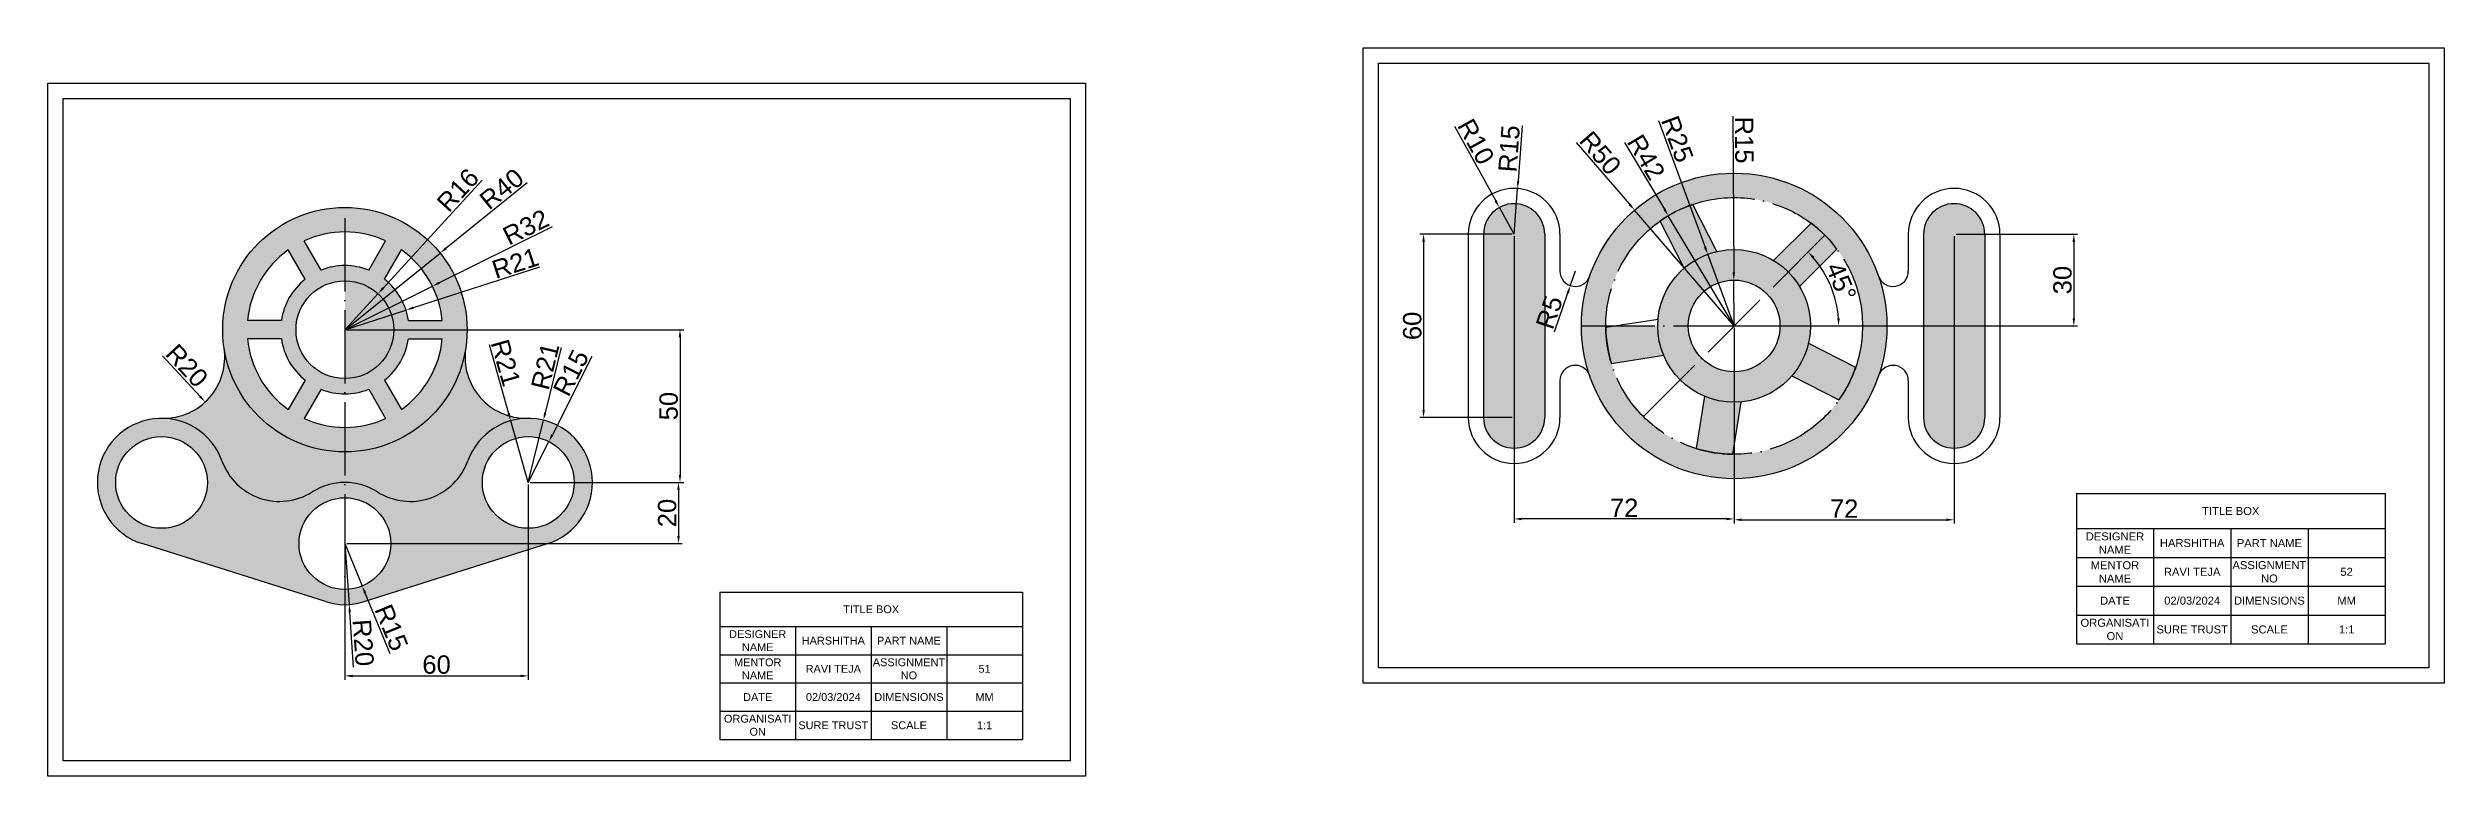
# Model space of a CAD drawing. Header units: millimetres. Extents: x 4290 to 7204, y 3759 to 4068.
# Drawn here: x 4290 to 5074, y 3767 to 4006 of the extents above; entities that cross this region are included whole.
import ezdxf

# ---------------------------------------------------------------- set-up
doc = ezdxf.new("R2010")
doc.units = ezdxf.units.MM
doc.linetypes.add('ACAD_ISO04W100', pattern=[30, 24, -3, 0, -3])
doc.styles.get("Standard").update_dxf_attribs({"font": 'arial.ttf'})
doc.dimstyles.new('ISO-25', dxfattribs={"dimtxt": 6, "dimasz": 2.5, "dimexe": 1.25, "dimexo": 0.625, "dimtad": 1, "dimtxsty": 'Standard', "dimcen": 2.5, "dimadec": 0, "dimazin": 0, "dimtfac": 1, "dimtmove": 0, "dimatfit": 3, "dimfxl": 1, "dimarcsym": 0})

# ---------------------------------------------------------------- blocks, each defined once
blk = doc.blocks.new('*U1')
for p, q in [((-5.54, 3), (5.54, 3)), ((-5.54, -3), (5.54, -3))]:
    blk.add_line(p, q)
blk = doc.blocks.new('*U2')
at = {"color": 0, "linetype": 'ByBlock', "lineweight": -2, "transparency": 16777216}
for p, rotation in [((5059.72, 3827.88), 120), ((5086.04, 3827.88), 59.99999999999999), ((5046.56, 3805.08), 180), ((5059.72, 3782.29), 239.9999999999999), ((5086.04, 3782.29), 299.9999999999999)]:
    blk.add_blockref('*U1', p, dxfattribs=dict(at, rotation=rotation))
blk.add_blockref('*U1', (5099.2, 3805.08), dxfattribs=at)
blk = doc.blocks.new('*D3')
at = {"color": 0, "lineweight": -2, "transparency": 16777216}
for p, q in [((4446.62, 3961.38), (4420.02, 3939.97)), ((4386.92, 3913.31), (4418.07, 3938.4))]:
    blk.add_line(p, q, dxfattribs=at)
at = {"color": 0, "transparency": 16777216}
blk.add_solid([(4419.76, 3940.29), (4420.28, 3939.64), (4418.07, 3938.4)], dxfattribs=at)
at = {"layer": 'Defpoints', "color": 0, "transparency": 16777216}
for p in [(4418.07, 3938.4), (4386.92, 3913.31)]:
    blk.add_point(p, dxfattribs=at)
at = {"color": 0, "transparency": 16777216, "insert": (4438.24, 3959.37), "char_height": 6, "attachment_point": 5, "rotation": 38.83806}
blk.add_mtext('R40', dxfattribs=at)
blk = doc.blocks.new('*D4')
at = {"color": 0, "lineweight": -2, "transparency": 16777216}
for p, q in [((4454.73, 3947.02), (4417.81, 3928.67)), ((4386.92, 3913.31), (4415.57, 3927.56))]:
    blk.add_line(p, q, dxfattribs=at)
at = {"color": 0, "transparency": 16777216}
blk.add_solid([(4417.63, 3929.04), (4418, 3928.3), (4415.57, 3927.56)], dxfattribs=at)
at = {"layer": 'Defpoints', "color": 0, "transparency": 16777216}
for p in [(4415.57, 3927.56), (4386.92, 3913.31)]:
    blk.add_point(p, dxfattribs=at)
at = {"color": 0, "transparency": 16777216, "insert": (4446.14, 3946.87), "char_height": 6, "attachment_point": 5, "rotation": 26.42688}
blk.add_mtext('R32', dxfattribs=at)
blk = doc.blocks.new('*D5')
at = {"color": 0, "lineweight": -2, "transparency": 16777216}
for p, q in [((4450.66, 3933.83), (4409.29, 3920.51)), ((4386.92, 3913.31), (4406.91, 3919.75))]:
    blk.add_line(p, q, dxfattribs=at)
at = {"color": 0, "transparency": 16777216}
blk.add_solid([(4409.16, 3920.91), (4409.42, 3920.12), (4406.91, 3919.75)], dxfattribs=at)
at = {"layer": 'Defpoints', "color": 0, "transparency": 16777216}
for p in [(4386.92, 3913.31), (4406.91, 3919.75)]:
    blk.add_point(p, dxfattribs=at)
at = {"color": 0, "transparency": 16777216, "insert": (4442.68, 3935.08), "char_height": 6, "attachment_point": 5, "rotation": 17.8391}
blk.add_mtext('R21', dxfattribs=at)
blk = doc.blocks.new('*D6')
at = {"color": 0, "lineweight": -2, "transparency": 16777216}
for p, q in [((4431.88, 3962.24), (4399.44, 3926.94)), ((4386.92, 3913.31), (4397.75, 3925.09))]:
    blk.add_line(p, q, dxfattribs=at)
at = {"color": 0, "transparency": 16777216}
blk.add_solid([(4399.13, 3927.22), (4399.74, 3926.65), (4397.75, 3925.09)], dxfattribs=at)
at = {"layer": 'Defpoints', "color": 0, "transparency": 16777216}
for p in [(4397.75, 3925.09), (4386.92, 3913.31)]:
    blk.add_point(p, dxfattribs=at)
at = {"color": 0, "transparency": 16777216, "insert": (4423.9, 3959), "char_height": 6, "attachment_point": 5, "rotation": 47.4124}
blk.add_mtext('R16', dxfattribs=at)
blk = doc.blocks.new('*D7')
at = {"color": 0, "lineweight": -2, "transparency": 16777216}
for p, q in [((4457.71, 3907.52), (4452.49, 3886.14)), ((4446.92, 3863.31), (4451.9, 3883.72))]:
    blk.add_line(p, q, dxfattribs=at)
at = {"color": 0, "transparency": 16777216}
blk.add_solid([(4452.08, 3886.24), (4452.89, 3886.05), (4451.9, 3883.72)], dxfattribs=at)
at = {"layer": 'Defpoints', "color": 0, "transparency": 16777216}
for p in [(4451.9, 3883.72), (4446.92, 3863.31)]:
    blk.add_point(p, dxfattribs=at)
at = {"color": 0, "transparency": 16777216, "insert": (4452.46, 3901.38), "char_height": 6, "attachment_point": 5, "rotation": 76.28466}
blk.add_mtext('R21', dxfattribs=at)
blk = doc.blocks.new('*D8')
at = {"color": 0, "lineweight": -2, "transparency": 16777216}
for p, q in [((4467.74, 3904.51), (4454.81, 3878.93)), ((4446.92, 3863.31), (4453.69, 3876.7))]:
    blk.add_line(p, q, dxfattribs=at)
at = {"color": 0, "transparency": 16777216}
blk.add_solid([(4454.44, 3879.12), (4455.18, 3878.74), (4453.69, 3876.7)], dxfattribs=at)
at = {"layer": 'Defpoints', "color": 0, "transparency": 16777216}
for p in [(4453.69, 3876.7), (4446.92, 3863.31)]:
    blk.add_point(p, dxfattribs=at)
at = {"color": 0, "transparency": 16777216, "insert": (4460.92, 3899.19), "char_height": 6, "attachment_point": 5, "rotation": 63.18195}
blk.add_mtext('R15', dxfattribs=at)
blk = doc.blocks.new('*D9')
at = {"color": 0, "lineweight": -2, "transparency": 16777216}
for p, q in [((4434.1, 3908.45), (4440.5, 3885.92)), ((4446.92, 3863.31), (4441.18, 3883.52))]:
    blk.add_line(p, q, dxfattribs=at)
at = {"color": 0, "transparency": 16777216}
blk.add_solid([(4440.9, 3886.04), (4440.1, 3885.81), (4441.18, 3883.52)], dxfattribs=at)
at = {"layer": 'Defpoints', "color": 0, "transparency": 16777216}
for p in [(4441.18, 3883.52), (4446.92, 3863.31)]:
    blk.add_point(p, dxfattribs=at)
at = {"color": 0, "transparency": 16777216, "insert": (4439.57, 3902.5), "char_height": 6, "attachment_point": 5, "rotation": 285.84724}
blk.add_mtext('R21', dxfattribs=at)
blk = doc.blocks.new('*D10')
at = {"color": 0, "lineweight": -2, "transparency": 16777216}
for p, q in [((4386.92, 3843.31), (4392.59, 3829.43)), ((4401.68, 3807.19), (4393.54, 3827.11))]:
    blk.add_line(p, q, dxfattribs=at)
at = {"color": 0, "transparency": 16777216}
blk.add_solid([(4393.92, 3827.27), (4393.15, 3826.96), (4392.59, 3829.43)], dxfattribs=at)
at = {"layer": 'Defpoints', "color": 0, "transparency": 16777216}
for p in [(4386.92, 3843.31), (4392.59, 3829.43)]:
    blk.add_point(p, dxfattribs=at)
at = {"color": 0, "transparency": 16777216, "insert": (4402.14, 3815.82), "char_height": 6, "attachment_point": 5, "rotation": 292.22341}
blk.add_mtext('R15', dxfattribs=at)
blk = doc.blocks.new('*D11')
at = {"color": 0, "lineweight": -2, "transparency": 16777216}
for p, q in [((4386.92, 3843.31), (4388.33, 3823.36)), ((4389.77, 3802.85), (4388.5, 3820.87))]:
    blk.add_line(p, q, dxfattribs=at)
at = {"color": 0, "transparency": 16777216}
blk.add_solid([(4388.92, 3820.9), (4388.09, 3820.84), (4388.33, 3823.36)], dxfattribs=at)
at = {"layer": 'Defpoints', "color": 0, "transparency": 16777216}
for p in [(4386.92, 3843.31), (4388.33, 3823.36)]:
    blk.add_point(p, dxfattribs=at)
at = {"color": 0, "transparency": 16777216, "insert": (4392.91, 3810.87), "char_height": 6, "attachment_point": 5, "rotation": 274.03768}
blk.add_mtext('R20', dxfattribs=at)
blk = doc.blocks.new('*D12')
at = {"color": 0, "lineweight": -2, "transparency": 16777216}
blk.add_line((4327.21, 3904.72), (4339.5, 3891.48), dxfattribs=at)
at = {"color": 0, "transparency": 16777216}
blk.add_solid([(4339.81, 3891.77), (4339.2, 3891.2), (4341.2, 3889.65)], dxfattribs=at)
at = {"layer": 'Defpoints', "color": 0, "transparency": 16777216}
for p in [(4327.6, 3904.31), (4341.2, 3889.65)]:
    blk.add_point(p, dxfattribs=at)
at = {"color": 0, "transparency": 16777216, "insert": (4335.21, 3901.53), "char_height": 6, "attachment_point": 5, "rotation": 312.86633}
blk.add_mtext('R20', dxfattribs=at)
blk = doc.blocks.new('*D13')
at = {"color": 0, "lineweight": -2, "transparency": 16777216}
for p, q in [((4387.54, 3913.31), (4497.84, 3913.31)), ((4496.59, 3910.81), (4496.59, 3865.81)), ((4447.54, 3863.31), (4497.84, 3863.31))]:
    blk.add_line(p, q, dxfattribs=at)
at = {"color": 0, "transparency": 16777216}
for points in [[(4496.17, 3910.81), (4497, 3910.81), (4496.59, 3913.31)], [(4496.17, 3865.81), (4497, 3865.81), (4496.59, 3863.31)]]:
    blk.add_solid(points, dxfattribs=at)
at = {"layer": 'Defpoints', "color": 0, "transparency": 16777216}
for p in [(4386.92, 3913.31), (4446.92, 3863.31), (4496.59, 3863.31)]:
    blk.add_point(p, dxfattribs=at)
at = {"color": 0, "transparency": 16777216, "insert": (4492.9, 3888.31), "char_height": 6, "attachment_point": 5, "rotation": 90}
blk.add_mtext('50', dxfattribs=at)
blk = doc.blocks.new('*D14')
at = {"color": 0, "lineweight": -2, "transparency": 16777216}
for p, q in [((4447.54, 3863.31), (4497.34, 3863.31)), ((4496.09, 3860.81), (4496.09, 3845.81)), ((4387.54, 3843.31), (4497.34, 3843.31))]:
    blk.add_line(p, q, dxfattribs=at)
at = {"color": 0, "transparency": 16777216}
for points in [[(4495.67, 3860.81), (4496.51, 3860.81), (4496.09, 3863.31)], [(4495.67, 3845.81), (4496.51, 3845.81), (4496.09, 3843.31)]]:
    blk.add_solid(points, dxfattribs=at)
at = {"layer": 'Defpoints', "color": 0, "transparency": 16777216}
for p in [(4446.92, 3863.31), (4386.92, 3843.31), (4496.09, 3843.31)]:
    blk.add_point(p, dxfattribs=at)
at = {"color": 0, "transparency": 16777216, "insert": (4492.4, 3853.31), "char_height": 6, "attachment_point": 5, "rotation": 90}
blk.add_mtext('20', dxfattribs=at)
blk = doc.blocks.new('*D15')
at = {"color": 0, "lineweight": -2, "transparency": 16777216}
for p, q in [((4446.92, 3862.69), (4446.92, 3798.75)), ((4386.92, 3842.69), (4386.92, 3798.75)), ((4389.42, 3800), (4444.42, 3800))]:
    blk.add_line(p, q, dxfattribs=at)
at = {"color": 0, "transparency": 16777216}
for points in [[(4389.42, 3800.41), (4389.42, 3799.58), (4386.92, 3800)], [(4444.42, 3800.41), (4444.42, 3799.58), (4446.92, 3800)]]:
    blk.add_solid(points, dxfattribs=at)
at = {"layer": 'Defpoints', "color": 0, "transparency": 16777216}
for p in [(4446.92, 3863.31), (4386.92, 3843.31), (4446.92, 3800)]:
    blk.add_point(p, dxfattribs=at)
at = {"color": 0, "transparency": 16777216, "insert": (4416.92, 3803.68), "char_height": 6, "attachment_point": 5}
blk.add_mtext('60', dxfattribs=at)
blk = doc.blocks.new('*U16')
for p, q in [((-10.36, -1.87), (1.87, 10.36)), ((-1.87, -10.36), (10.36, 1.87))]:
    blk.add_line(p, q)
blk = doc.blocks.new('*U17')
at = {"color": 0, "linetype": 'ByBlock', "lineweight": -2, "transparency": 16777216}
for p, rotation in [((5401.97, 3795.35), 72), ((5384.4, 3760.87), 144), ((5446.25, 3751.07), 288), ((5411.77, 3733.5), 216)]:
    blk.add_blockref('*U16', p, dxfattribs=dict(at, rotation=rotation))
blk.add_blockref('*U16', (5440.2, 3789.29), dxfattribs=at)
blk = doc.blocks.new('*D18')
at = {"color": 0, "lineweight": -2, "transparency": 16777216}
for p, q in [((4750.07, 3979.89), (4763.54, 3955.49)), ((4769.57, 3944.55), (4764.74, 3953.31))]:
    blk.add_line(p, q, dxfattribs=at)
at = {"color": 0, "transparency": 16777216}
blk.add_solid([(4763.9, 3955.7), (4763.17, 3955.29), (4764.74, 3953.31)], dxfattribs=at)
at = {"layer": 'Defpoints', "color": 0, "transparency": 16777216}
for p in [(4764.74, 3953.31), (4769.57, 3944.55)]:
    blk.add_point(p, dxfattribs=at)
at = {"color": 0, "transparency": 16777216, "insert": (4757.06, 3974.86), "char_height": 6, "attachment_point": 5, "rotation": 298.89182}
blk.add_mtext('R10', dxfattribs=at)
blk = doc.blocks.new('*D19')
at = {"color": 0, "lineweight": -2, "transparency": 16777216}
for p, q in [((4772.2, 3980.09), (4770.87, 3962)), ((4769.57, 3944.55), (4770.68, 3959.51))]:
    blk.add_line(p, q, dxfattribs=at)
at = {"color": 0, "transparency": 16777216}
blk.add_solid([(4770.45, 3962.03), (4771.28, 3961.97), (4770.68, 3959.51)], dxfattribs=at)
at = {"layer": 'Defpoints', "color": 0, "transparency": 16777216}
for p in [(4770.68, 3959.51), (4769.57, 3944.55)]:
    blk.add_point(p, dxfattribs=at)
at = {"color": 0, "transparency": 16777216, "insert": (4767.95, 3972.56), "char_height": 6, "attachment_point": 5, "rotation": 85.76675}
blk.add_mtext('R15', dxfattribs=at)
blk = doc.blocks.new('*D20')
at = {"color": 0, "lineweight": -2, "transparency": 16777216}
for p, q in [((4789.9, 3974.62), (4807.34, 3954.35)), ((4841.57, 3914.55), (4808.97, 3952.46))]:
    blk.add_line(p, q, dxfattribs=at)
at = {"color": 0, "transparency": 16777216}
blk.add_solid([(4807.65, 3954.62), (4807.02, 3954.08), (4808.97, 3952.46)], dxfattribs=at)
at = {"layer": 'Defpoints', "color": 0, "transparency": 16777216}
for p in [(4808.97, 3952.46), (4841.57, 3914.55)]:
    blk.add_point(p, dxfattribs=at)
at = {"color": 0, "transparency": 16777216, "insert": (4797.77, 3971.12), "char_height": 6, "attachment_point": 5, "rotation": 310.70338}
blk.add_mtext('R50', dxfattribs=at)
blk = doc.blocks.new('*D21')
at = {"color": 0, "lineweight": -2, "transparency": 16777216}
for p, q in [((4805.71, 3974.56), (4818.75, 3952.75)), ((4841.57, 3914.55), (4820.03, 3950.6))]:
    blk.add_line(p, q, dxfattribs=at)
at = {"color": 0, "transparency": 16777216}
blk.add_solid([(4819.1, 3952.96), (4818.39, 3952.54), (4820.03, 3950.6)], dxfattribs=at)
at = {"layer": 'Defpoints', "color": 0, "transparency": 16777216}
for p in [(4820.03, 3950.6), (4841.57, 3914.55)]:
    blk.add_point(p, dxfattribs=at)
at = {"color": 0, "transparency": 16777216, "insert": (4812.81, 3969.77), "char_height": 6, "attachment_point": 5, "rotation": 300.86332}
blk.add_mtext('R42', dxfattribs=at)
blk = doc.blocks.new('*D22')
at = {"color": 0, "lineweight": -2, "transparency": 16777216}
for p, q in [((4816.8, 3981.77), (4832.06, 3940.35)), ((4841.57, 3914.55), (4832.93, 3938.01))]:
    blk.add_line(p, q, dxfattribs=at)
at = {"color": 0, "transparency": 16777216}
blk.add_solid([(4832.45, 3940.5), (4831.67, 3940.21), (4832.93, 3938.01)], dxfattribs=at)
at = {"layer": 'Defpoints', "color": 0, "transparency": 16777216}
for p in [(4832.93, 3938.01), (4841.57, 3914.55)]:
    blk.add_point(p, dxfattribs=at)
at = {"color": 0, "transparency": 16777216, "insert": (4822.96, 3975.71), "char_height": 6, "attachment_point": 5, "rotation": 290.23455}
blk.add_mtext('R25', dxfattribs=at)
blk = doc.blocks.new('*D23')
at = {"color": 0, "lineweight": -2, "transparency": 16777216}
for p, q in [((4841.1, 3983.17), (4841.45, 3932.05)), ((4841.57, 3914.55), (4841.47, 3929.55))]:
    blk.add_line(p, q, dxfattribs=at)
at = {"color": 0, "transparency": 16777216}
blk.add_solid([(4841.87, 3932.05), (4841.04, 3932.05), (4841.47, 3929.55)], dxfattribs=at)
at = {"layer": 'Defpoints', "color": 0, "transparency": 16777216}
for p in [(4841.47, 3929.55), (4841.57, 3914.55)]:
    blk.add_point(p, dxfattribs=at)
at = {"color": 0, "transparency": 16777216, "insert": (4844.84, 3975.38), "char_height": 6, "attachment_point": 5, "rotation": 270.3993}
blk.add_mtext('R15', dxfattribs=at)
blk = doc.blocks.new('*D24')
at = {"color": 0, "lineweight": -2, "transparency": 16777216}
for p, q in [((4789.57, 3932.47), (4787.96, 3927.73)), ((4782.8, 3912.62), (4787.15, 3925.37))]:
    blk.add_line(p, q, dxfattribs=at)
at = {"color": 0, "transparency": 16777216}
blk.add_solid([(4786.76, 3925.5), (4787.55, 3925.23), (4787.96, 3927.73)], dxfattribs=at)
at = {"layer": 'Defpoints', "color": 0, "transparency": 16777216}
for p in [(4789.57, 3932.47), (4787.96, 3927.73)]:
    blk.add_point(p, dxfattribs=at)
at = {"color": 0, "transparency": 16777216, "insert": (4781.1, 3918.99), "char_height": 6, "attachment_point": 5, "rotation": 71.16766}
blk.add_mtext('R5', dxfattribs=at)
blk = doc.blocks.new('*D25')
at = {"color": 0, "lineweight": -2, "transparency": 16777216}
for p, q in [((4913.57, 3943.93), (4913.57, 3849.85)), ((4841.57, 3913.93), (4841.57, 3849.85)), ((4844.07, 3851.1), (4911.07, 3851.1))]:
    blk.add_line(p, q, dxfattribs=at)
at = {"color": 0, "transparency": 16777216}
for points in [[(4844.07, 3851.52), (4844.07, 3850.69), (4841.57, 3851.1)], [(4911.07, 3851.52), (4911.07, 3850.69), (4913.57, 3851.1)]]:
    blk.add_solid(points, dxfattribs=at)
at = {"layer": 'Defpoints', "color": 0, "transparency": 16777216}
for p in [(4913.57, 3944.55), (4841.57, 3914.55), (4913.57, 3851.1)]:
    blk.add_point(p, dxfattribs=at)
at = {"color": 0, "transparency": 16777216, "insert": (4877.57, 3854.74), "char_height": 6, "attachment_point": 5}
blk.add_mtext('72', dxfattribs=at)
blk = doc.blocks.new('*D26')
at = {"color": 0, "lineweight": -2, "transparency": 16777216}
for p, q in [((4769.57, 3943.93), (4769.57, 3850.13)), ((4841.57, 3913.93), (4841.57, 3850.13)), ((4839.07, 3851.38), (4772.07, 3851.38))]:
    blk.add_line(p, q, dxfattribs=at)
at = {"color": 0, "transparency": 16777216}
for points in [[(4772.07, 3851.79), (4772.07, 3850.96), (4769.57, 3851.38)], [(4839.07, 3851.79), (4839.07, 3850.96), (4841.57, 3851.38)]]:
    blk.add_solid(points, dxfattribs=at)
at = {"layer": 'Defpoints', "color": 0, "transparency": 16777216}
for p in [(4769.57, 3944.55), (4841.57, 3914.55), (4769.57, 3851.38)]:
    blk.add_point(p, dxfattribs=at)
at = {"color": 0, "transparency": 16777216, "insert": (4805.57, 3855.01), "char_height": 6, "attachment_point": 5}
blk.add_mtext('72', dxfattribs=at)
blk = doc.blocks.new('*D27')
at = {"color": 0, "lineweight": -2, "transparency": 16777216}
for p, q in [((4768.95, 3944.55), (4738.69, 3944.55)), ((4739.94, 3942.05), (4739.94, 3887.05)), ((4768.95, 3884.55), (4738.69, 3884.55))]:
    blk.add_line(p, q, dxfattribs=at)
at = {"color": 0, "transparency": 16777216}
for points in [[(4739.52, 3942.05), (4740.35, 3942.05), (4739.94, 3944.55)], [(4739.52, 3887.05), (4740.35, 3887.05), (4739.94, 3884.55)]]:
    blk.add_solid(points, dxfattribs=at)
at = {"layer": 'Defpoints', "color": 0, "transparency": 16777216}
for p in [(4769.57, 3944.55), (4739.94, 3884.55), (4769.57, 3884.55)]:
    blk.add_point(p, dxfattribs=at)
at = {"color": 0, "transparency": 16777216, "insert": (4736.25, 3914.55), "char_height": 6, "attachment_point": 5, "rotation": 90}
blk.add_mtext('60', dxfattribs=at)
blk = doc.blocks.new('*D28')
at = {"color": 0, "lineweight": -2, "transparency": 16777216}
for p, q in [((4914.2, 3944.55), (4953.99, 3944.55)), ((4952.74, 3942.05), (4952.74, 3917.05)), ((4842.2, 3914.55), (4953.99, 3914.55))]:
    blk.add_line(p, q, dxfattribs=at)
at = {"color": 0, "transparency": 16777216}
for points in [[(4952.32, 3942.05), (4953.16, 3942.05), (4952.74, 3944.55)], [(4952.32, 3917.05), (4953.16, 3917.05), (4952.74, 3914.55)]]:
    blk.add_solid(points, dxfattribs=at)
at = {"layer": 'Defpoints', "color": 0, "transparency": 16777216}
for p in [(4913.57, 3944.55), (4841.57, 3914.55), (4952.74, 3914.55)]:
    blk.add_point(p, dxfattribs=at)
at = {"color": 0, "transparency": 16777216, "insert": (4949.05, 3929.55), "char_height": 6, "attachment_point": 5, "rotation": 90}
blk.add_mtext('30', dxfattribs=at)
blk = doc.blocks.new('*D29')
at = {"color": 0, "lineweight": -2, "transparency": 16777216}
blk.add_arc((4841.57, 3914.55), 34.22, 4.18628, 40.81372, dxfattribs=at)
at = {"color": 0, "transparency": 16777216}
for points in [[(4867.17, 3936.64), (4867.78, 3937.2), (4865.77, 3938.75)], [(4876.12, 3917.06), (4875.29, 3917.03), (4875.8, 3914.55)]]:
    blk.add_solid(points, dxfattribs=at)
at = {"layer": 'Defpoints', "color": 0, "transparency": 16777216}
for p in [(4871.27, 3944.25), (4874.63, 3923.41), (4791.57, 3914.55), (4891.57, 3914.55), (4811.88, 3884.85)]:
    blk.add_point(p, dxfattribs=at)
at = {"color": 0, "transparency": 16777216, "insert": (4876.59, 3929.05), "char_height": 6, "attachment_point": 5, "rotation": 292.5}
blk.add_mtext('45°', dxfattribs=at)
blk = doc.blocks.new('*T95')
at = {"color": 0, "linetype": 'ByBlock', "lineweight": -2, "transparency": 16777216}
for p, q in [((0, 0), (98.99, 0)), ((0, 0), (0, -48.22)), ((98.99, 0), (98.99, -48.22)), ((0, -11.29), (98.99, -11.29)), ((24.75, -11.29), (24.75, -48.22)), ((49.49, -11.29), (49.49, -48.22)), ((74.24, -11.29), (74.24, -48.22)), ((0, -20.52), (98.99, -20.52)), ((0, -29.75), (98.99, -29.75)), ((0, -38.99), (98.99, -38.99)), ((0, -48.22), (98.99, -48.22))]:
    blk.add_line(p, q, dxfattribs=at)
blk = doc.blocks.new('*T96')
at = {"color": 0, "linetype": 'ByBlock', "lineweight": -2, "transparency": 16777216}
for p, q in [((0, 0), (101.08, 0)), ((0, 0), (0, -49.24)), ((101.08, 0), (101.08, -49.24)), ((0, -11.52), (101.08, -11.52)), ((25.27, -11.52), (25.27, -49.24)), ((50.54, -11.52), (50.54, -49.24)), ((75.81, -11.52), (75.81, -49.24)), ((0, -20.95), (101.08, -20.95)), ((0, -30.38), (101.08, -30.38)), ((0, -39.81), (101.08, -39.81)), ((0, -49.24), (101.08, -49.24))]:
    blk.add_line(p, q, dxfattribs=at)

msp = doc.modelspace()

# ---------------------------------------------------------------- hatches: boundary and pattern name
at = {"true_color": 0x2776bb}
h = msp.add_hatch(color=152, dxfattribs=at)
h.dxf.hatch_style = 1
h.paths.add_polyline_path([(4791.575, 3914.55), (4799.575, 3914.55, -1), (4883.575, 3914.55), (4891.575, 3914.55, 1)])
h.paths.add_polyline_path([(4799.575, 3914.55), (4791.575, 3914.55, 1), (4891.575, 3914.55), (4883.575, 3914.55, -1)])
h.paths.add_polyline_path([(4871.273, 3944.249, 0.0358522), (4866.726, 3948.187), (4854.493, 3935.954, -0.0606657), (4859.252, 3932.228)], flags=17)
h.paths.add_polyline_path([(4875.211, 3939.702, 0.0358522), (4871.273, 3944.249), (4859.252, 3932.228, -0.0606657), (4862.978, 3927.469)], flags=17)
h.paths.add_polyline_path([(4865.923, 3908.878, -0.1217796), (4860.475, 3898.186), (4875.889, 3890.332, 0.0717968), (4881.337, 3901.024)], flags=17)
h.paths.add_polyline_path([(4843.704, 3889.641, -0.1217796), (4831.852, 3891.518), (4829.146, 3874.432, 0.0717968), (4840.998, 3872.554)], flags=17)
h.paths.add_polyline_path([(4816.575, 3914.55), (4803.22, 3914.55), (4799.579, 3913.974, 0.0717968), (4801.456, 3902.121), (4818.543, 3904.828, -0.1001946)], flags=17)
h.paths.add_polyline_path([(4828.049, 3954.313, 0.0717968), (4817.357, 3948.865), (4825.211, 3933.451, -0.1217796), (4835.903, 3938.898)], flags=17)
h.paths.add_polyline_path([(4854.493, 3935.954, 0.5838464), (4816.575, 3914.55), (4826.575, 3914.55, -0.6681786), (4852.181, 3925.157), (4859.252, 3932.228, 0.0606657)], flags=17)
h.paths.add_polyline_path([(4866.575, 3914.55), (4856.575, 3914.55, -0.6681786), (4830.968, 3903.944), (4823.897, 3896.873, 0.6681786)], flags=17)
h.paths.add_polyline_path([(4826.575, 3914.55), (4816.575, 3914.55, 0.1989124), (4823.897, 3896.873), (4830.968, 3903.944, -0.1989124)], flags=17)
h.paths.add_polyline_path([(4859.252, 3932.228), (4852.181, 3925.157, -0.1989124), (4856.575, 3914.55), (4866.575, 3914.55, 0.1989124)], flags=17)
h = msp.add_hatch(color=256)
h.dxf.hatch_style = 1
h.set_gradient(color1=(0, 255, 0), color2=(248, 246, 176), tint=1)
h.paths.add_polyline_path([(4346.918, 3913.315, 0.4142136), (4386.918, 3873.315), (4386.918, 3881.315, -0.1078429), (4373.586, 3884.224), (4379.123, 3893.815, 0.0953502), (4386.918, 3892.315), (4386.918, 3897.315, -0.4142136), (4370.918, 3913.315, -0.4142136), (4386.918, 3929.315), (4386.918, 3934.315, 0.0953502), (4379.123, 3932.815), (4373.586, 3942.406, -0.2182238), (4400.249, 3942.406), (4394.712, 3932.815, 0.0953502), (4386.918, 3934.315), (4386.918, 3929.315, -0.4142136), (4402.918, 3913.315, -0.4142136), (4386.918, 3897.315), (4386.918, 3892.315, 0.0953502), (4394.712, 3893.815), (4400.249, 3884.224, -0.1078429), (4386.918, 3881.315), (4386.918, 3873.315, 0.4142136), (4426.918, 3913.315, 1)])
h.paths.add_polyline_path([(4418.777, 3916.315), (4407.702, 3916.315, 0.1924501), (4399.908, 3929.815), (4405.445, 3939.406, -0.2182238)], flags=16)
h.paths.add_polyline_path([(4418.777, 3910.315, -0.2182238), (4405.445, 3887.224), (4399.908, 3896.815, 0.1924501), (4407.702, 3910.315)], flags=16)
h.paths.add_polyline_path([(4373.927, 3929.815, 0.1924501), (4366.133, 3916.315), (4355.059, 3916.315, -0.2182238), (4368.39, 3939.406)], flags=16)
h.paths.add_polyline_path([(4373.927, 3896.815), (4368.39, 3887.224, -0.2182238), (4355.059, 3910.315), (4366.133, 3910.315, 0.1924501)], flags=16)
h.paths.add_polyline_path([(4386.918, 3873.315, -0.370743), (4347.371, 3907.311, -0.4640905), (4327.266, 3884.312, -0.3123384), (4346.692, 3870.383, 0.4805287), (4376.222, 3860.214, -0.1420106), (4386.918, 3863.315)])
h.paths.add_polyline_path([(4427.143, 3870.383, -0.3123384), (4446.569, 3884.312, -0.4640905), (4426.465, 3907.311, -0.370743), (4386.918, 3873.315), (4386.918, 3863.315, -0.1420106), (4397.614, 3860.214, 0.4805287)])
h = msp.add_hatch(color=256)
h.dxf.hatch_style = 1
h.set_gradient(color1=(0, 0, 255), color2=(255, 255, 0), tint=1, name='INVCYLINDER')
h.paths.add_polyline_path([(4759.575, 3884.55, 1), (4779.575, 3884.55), (4779.575, 3944.55, 1), (4759.575, 3944.55)])
h.paths.add_polyline_path([(4903.575, 3884.55, 1), (4923.575, 3884.55), (4923.575, 3944.55, 1), (4903.575, 3944.55)])
at = {"true_color": 0xf26722}
h = msp.add_hatch(color=30, dxfattribs=at)
h.dxf.hatch_style = 1
h.paths.add_polyline_path([(4386.918, 3897.315), (4386.918, 3929.315, 0.4142136), (4370.918, 3913.315, 0.4142136)], flags=17)
h.paths.add_polyline_path([(4370.918, 3913.315, 1), (4402.918, 3913.315, 1)])
h = msp.add_hatch(color=30, dxfattribs=at)
h.dxf.hatch_style = 1
h.paths.add_polyline_path([(4371.918, 3843.315, -0.4142136), (4386.918, 3858.315), (4386.918, 3863.315, 0.1420106), (4376.222, 3860.214, -0.4805287), (4346.692, 3870.383, 1.6129147), (4320.593, 3843.29), (4380.624, 3824.331, 0.0801993), (4386.918, 3823.315), (4386.918, 3828.315, -0.4142136)])
h.paths.add_polyline_path([(4311.918, 3863.315, -1), (4341.918, 3863.315, -1)], flags=16)
h.paths.add_polyline_path([(4427.143, 3870.383, -0.4805287), (4397.614, 3860.214, 0.1420106), (4386.918, 3863.315), (4386.918, 3858.315, -0.4142136), (4401.918, 3843.315, -0.4142136), (4386.918, 3828.315), (4386.918, 3823.315, 0.0801993), (4393.211, 3824.331), (4453.242, 3843.29, 1.6129147)])
h.paths.add_polyline_path([(4431.918, 3863.315, -1), (4461.918, 3863.315, -1)], flags=16)

# ---------------------------------------------------------------- linework, layer by layer
at = {"linetype": 'ACAD_ISO04W100'}
for p, q in [((4386.918, 3949.838), (4386.918, 3823.311)), ((4871.273, 3944.249), (4811.876, 3884.852)), ((4791.575, 3914.55), (4891.575, 3914.55))]:
    msp.add_line(p, q, dxfattribs=at)
for p, q in [((4754.575, 3944.55), (4754.575, 3884.55)), ((4759.575, 3944.55), (4759.575, 3884.55)), ((4779.575, 3944.55), (4779.575, 3884.55)), ((4784.575, 3944.55), (4784.575, 3932.467)), ((4898.575, 3944.55), (4898.575, 3932.467)), ((4903.575, 3944.55), (4903.575, 3884.55)), ((4923.575, 3944.55), (4923.575, 3884.55)), ((4928.575, 3944.55), (4928.575, 3884.55)), ((4784.575, 3896.634), (4784.575, 3884.55)), ((4898.575, 3896.634), (4898.575, 3884.55)), ((4380.624, 3824.331), (4320.593, 3843.29)), ((4393.211, 3824.331), (4453.242, 3843.29))]:
    msp.add_line(p, q)
for points in [[(4720.165, 4005.537), (5073.911, 4005.537), (5073.911, 3797.652), (4720.165, 3797.652)], [(4725.165, 4000.537), (5068.911, 4000.537), (5068.911, 3802.652), (4725.165, 3802.652)], [(4289.729, 3993.981), (4629.289, 3993.981), (4629.289, 3767.218), (4289.729, 3767.218)], [(4294.729, 3988.981), (4624.289, 3988.981), (4624.289, 3772.218), (4294.729, 3772.218)]]:
    msp.add_lwpolyline(points, close=True)
for centre, radius in [((4841.575, 3914.55), 50), ((4386.918, 3913.315), 40), ((4841.575, 3914.55), 25), ((4386.918, 3913.315), 16), ((4841.575, 3914.55), 15), ((4326.918, 3863.315), 15), ((4446.918, 3863.315), 15), ((4386.918, 3843.315), 15)]:
    msp.add_circle(centre, radius)
msp.add_circle((4841.575, 3914.55), 42, dxfattribs=at)
for centre, radius, start, end in [((4769.575, 3944.55), 15, 0, 180), ((4769.575, 3944.55), 10, 0, 180), ((4841.575, 3914.55), 42, 108.786789, 125.213211), ((4913.575, 3944.55), 15, 0, 180), ((4913.575, 3944.55), 10, 0, 180), ((4386.918, 3913.315), 32, 65.379379, 114.620621), ((4841.575, 3914.55), 42, 36.786789, 53.213211), ((4386.918, 3913.315), 32, 125.379379, 174.620621), ((4386.918, 3913.315), 32, 5.379379, 54.620621), ((4386.918, 3913.315), 21, 128.213211, 171.786789), ((4386.918, 3913.315), 21, 68.213211, 111.786789), ((4386.918, 3913.315), 21, 8.213211, 51.786789), ((4789.575, 3932.467), 5, 180, 340.988735), ((4893.575, 3932.467), 5, 199.011265, 0), ((4841.575, 3914.55), 42, 180.786789, 197.213211), ((4327.597, 3904.309), 20, 269.050111, 8.632369), ((4386.918, 3913.315), 32, 185.379379, 234.620621), ((4386.918, 3913.315), 21, 188.213211, 231.786789), ((4386.918, 3913.315), 21, 308.213211, 351.786789), ((4386.918, 3913.315), 32, 305.379379, 354.620621), ((4446.238, 3904.309), 20, 171.367631, 270.949889), ((4789.575, 3896.634), 5, 19.011265, 180), ((4841.575, 3914.55), 42, 324.786789, 341.213211), ((4893.575, 3896.634), 5, 0, 160.988735), ((4386.918, 3913.315), 21, 248.213211, 291.786789), ((4326.918, 3863.315), 21, 19.667764, 252.472843), ((4386.918, 3913.315), 32, 245.379379, 294.620621), ((4446.918, 3863.315), 21, 287.527157, 160.332236), ((4769.575, 3884.55), 15, 180, 0), ((4769.575, 3884.55), 10, 180, 0), ((4913.575, 3884.55), 15, 180, 0), ((4913.575, 3884.55), 10, 180, 0), ((4841.575, 3914.55), 42, 252.786789, 269.213211), ((4365.526, 3877.114), 20, 199.667764, 302.330244), ((4408.31, 3877.114), 20, 237.669756, 340.332236), ((4386.918, 3843.315), 20, 57.669756, 122.330244), ((4386.918, 3843.315), 20, 251.658927, 288.341073)]:
    msp.add_arc(centre, radius, start, end)

# ---------------------------------------------------------------- block references
for name, p in [('*U17', (-575.343, 148.536)), ('*U2', (-685.962, 108.231)), ('*T96', (4953.569, 3859.723)), ('*T95', (4509.642, 3827.447))]:
    msp.add_blockref(name, p)

# ---------------------------------------------------------------- texts
at = {"attachment_point": 5}
for s, width, gutter_width, insert, char_height in [('TITLE BOX', 101.08443, 13.096, (5004.111, 3853.961), 2.6192), ('DESIGNER NAME', 25.27111, 13.096, (4966.205, 3843.484), 2.61918), ('HARSHITHA', 25.27111, 13.096, (4991.476, 3843.484), 2.6192), ('PART NAME', 25.27111, 13.096, (5016.747, 3843.484), 2.6192), ('MENTOR NAME', 25.27111, 13.096, (4966.205, 3834.055), 2.61918), ('RAVI TEJA', 25.27111, 13.096, (4991.476, 3834.055), 2.6192), ('ASSIGNMENT NO', 25.27111, 13.096, (5016.747, 3834.055), 2.61918), ('52', 25.27111, 13.096, (5042.018, 3834.055), 2.6192), ('TITLE BOX', 98.98963, 12.824, (4559.137, 3821.804), 2.5649), ('DATE', 25.27111, 13.096, (4966.205, 3824.626), 2.6192), ('02/03/2024', 25.27111, 13.096, (4991.476, 3824.626), 2.6192), ('DIMENSIONS', 25.27111, 13.096, (5016.747, 3824.626), 2.6192), ('MM', 25.27111, 13.096, (5042.018, 3824.626), 2.6192), ('DESIGNER NAME', 24.74741, 12.824, (4522.016, 3811.544), 2.5649), ('HARSHITHA', 24.74741, 12.824, (4546.763, 3811.544), 2.5649), ('PART NAME', 24.74741, 12.824, (4571.511, 3811.544), 2.5649), ('ORGANISATI\\PON', 25.27111, 13.096, (4966.205, 3815.197), 2.6192), ('SURE TRUST', 25.27111, 13.096, (4991.476, 3815.197), 2.6192), ('SCALE', 25.27111, 13.096, (5016.747, 3815.197), 2.6192), ('1:1', 25.27111, 13.096, (5042.018, 3815.197), 2.6192), ('MENTOR NAME', 24.74741, 12.824, (4522.016, 3802.311), 2.5649), ('RAVI TEJA', 24.74741, 12.824, (4546.763, 3802.311), 2.5649), ('ASSIGNMENT NO', 24.74741, 12.824, (4571.511, 3802.311), 2.5649), ('51', 24.74741, 12.824, (4596.258, 3802.311), 2.5649), ('DATE', 24.74741, 12.824, (4522.016, 3793.077), 2.5649), ('02/03/2024', 24.74741, 12.824, (4546.763, 3793.077), 2.5649), ('DIMENSIONS', 24.74741, 12.824, (4571.511, 3793.077), 2.5649), ('MM', 24.74741, 12.824, (4596.258, 3793.077), 2.5649), ('ORGANISATI\\PON', 24.74741, 12.824, (4522.016, 3783.843), 2.5649), ('SURE TRUST', 24.74741, 12.824, (4546.763, 3783.843), 2.5649), ('SCALE', 24.74741, 12.824, (4571.511, 3783.843), 2.5649), ('1:1', 24.74741, 12.824, (4596.258, 3783.843), 2.5649)]:
    msp.add_mtext_dynamic_manual_height_columns(s, width=width, gutter_width=gutter_width, heights=[0], dxfattribs=dict(at, insert=insert, char_height=char_height))

# ---------------------------------------------------------------- dimensions: what is measured, and where the dimension line sits
for center, mpoint, picture, middle in [((4841.575, 3914.55), (4832.928, 3938.008), '*D22', (4819.5, 3974.435)), ((4769.575, 3944.55), (4764.743, 3953.306), '*D18', (4753.834, 3973.074)), ((4841.575, 3914.55), (4808.967, 3952.455), '*D20', (4794.978, 3968.718)), ((4841.575, 3914.55), (4820.029, 3950.603), '*D21', (4809.691, 3967.901)), ((4841.575, 3914.55), (4841.47, 3929.55), '*D23', (4841.151, 3975.358)), ((4386.918, 3913.315), (4418.074, 3938.4), '*D3', (4440.557, 3956.501)), ((4386.918, 3913.315), (4397.745, 3925.095), '*D6', (4426.612, 3956.501)), ((4386.918, 3913.315), (4415.574, 3927.557), '*D4', (4447.779, 3943.562)), ((4386.918, 3913.315), (4406.908, 3919.748), '*D5', (4443.795, 3931.619)), ((4789.575, 3932.467), (4787.961, 3927.735), '*D24', (4784.575, 3917.807)), ((4327.597, 3904.309), (4341.203, 3889.65), '*D12', (4332.507, 3899.02)), ((4446.918, 3863.315), (4441.183, 3883.517), '*D9', (4436.075, 3901.512)), ((4446.918, 3863.315), (4451.897, 3883.716), '*D7', (4455.997, 3900.516)), ((4446.918, 3863.315), (4453.685, 3876.702), '*D8', (4464.215, 3897.53)), ((4386.918, 3843.315), (4392.591, 3829.429), '*D10', (4398.722, 3814.424))]:
    dim = msp.add_radius_dim(center=center, mpoint=mpoint, dimstyle='ISO-25')
    dim.commit()
    dim.dimension.update_dxf_attribs({"geometry": picture, "text_midpoint": middle, "dimtype": 164})
for center, mpoint, picture, middle in [((4769.575, 3944.55), (4770.682, 3959.509), '*D19', (4767.95, 3972.563)), ((4386.918, 3843.315), (4388.326, 3823.365), '*D11', (4392.905, 3810.873))]:
    dim = msp.add_radius_dim(center=center, mpoint=mpoint, dimstyle='ISO-25')
    dim.commit()
    dim.dimension.update_dxf_attribs({"geometry": picture, "text_midpoint": middle})
for base, p1, p2, picture, middle in [((4739.938, 3884.55), (4769.575, 3944.55), (4769.575, 3884.55), '*D27', (4736.249, 3914.55)), ((4952.74, 3914.55), (4913.575, 3944.55), (4841.575, 3914.55), '*D28', (4949.049, 3929.55)), ((4496.588, 3863.315), (4386.918, 3913.315), (4446.918, 3863.315), '*D13', (4492.899, 3888.315)), ((4496.09, 3843.315), (4446.918, 3863.315), (4386.918, 3843.315), '*D14', (4492.401, 3853.315))]:
    dim = msp.add_linear_dim(base=base, p1=p1, p2=p2, angle=90, dimstyle='ISO-25')
    dim.commit()
    dim.dimension.update_dxf_attribs({"geometry": picture, "text_midpoint": middle})
for base, p1, p2, picture, middle in [((4769.575, 3851.377), (4841.575, 3914.55), (4769.575, 3944.55), '*D26', (4805.575, 3855.014)), ((4913.575, 3851.105), (4841.575, 3914.55), (4913.575, 3944.55), '*D25', (4877.575, 3854.742)), ((4446.918, 3799.996), (4386.918, 3843.315), (4446.918, 3863.315), '*D15', (4416.918, 3803.685))]:
    dim = msp.add_linear_dim(base=base, p1=p1, p2=p2, dimstyle='ISO-25')
    dim.commit()
    dim.dimension.update_dxf_attribs({"geometry": picture, "text_midpoint": middle})
dim = msp.add_angular_dim_2l(base=(4874.633, 3923.408), line1=((4791.575, 3914.55), (4891.575, 3914.55)), line2=((4871.273, 3944.249), (4811.876, 3884.852)), dimstyle='ISO-25')
dim.commit()
dim.dimension.update_dxf_attribs({"geometry": '*D29', "text_midpoint": (4876.59, 3929.054)})

doc.saveas('drawing.dxf')
